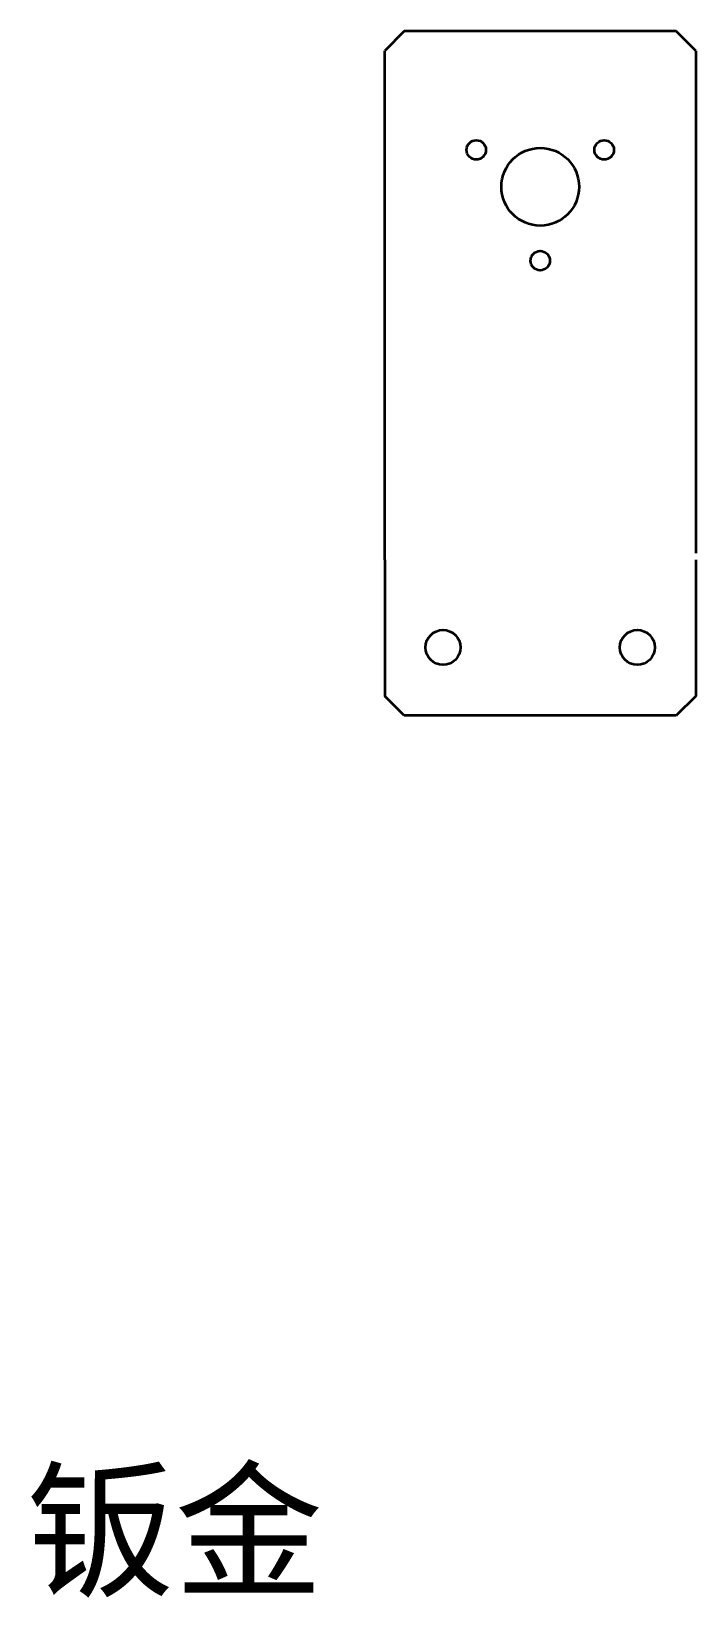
# Model space of a CAD drawing. Header units: inches. Extents: x 21 to 8642, y -3779 to 2137.
# Drawn here: x 6656 to 6826.9, y 632.1 to 1035 of the extents above; entities that cross this region are included whole.
import ezdxf

# ---------------------------------------------------------------- set-up
doc = ezdxf.new("R2010")
doc.units = ezdxf.units.IN
doc.header["$MEASUREMENT"] = 0
doc.styles.get("Standard").update_dxf_attribs({"font": 'txt', "bigfont": 'gbcbig.shx'})

msp = doc.modelspace()

# ---------------------------------------------------------------- linework, layer by layer
at = {"color": 7, "lineweight": 35}
for p, q in [((6751.886563775983, 1035.029474390883), (6746.886563775983, 1030.029474390883)), ((6821.886563775983, 1035.029474390883), (6751.886563775983, 1035.029474390883)), ((6826.886563775983, 1030.029474390883), (6821.886563775983, 1035.029474390883)), ((6746.886563775983, 899.0294743908835), (6746.886563775983, 1030.029474390883)), ((6826.886563775983, 1030.029474390883), (6826.886563775983, 900.7440040520887)), ((6746.886563775983, 899.0294743908835), (6746.886563775983, 864.0294743908835)), ((6826.886563775983, 899.0294743908835), (6826.886563775983, 864.0294743908835)), ((6751.886563775983, 859.0294743908835), (6746.886563775983, 864.0294743908835)), ((6826.886563775983, 864.0294743908835), (6821.886563775983, 859.0294743908835)), ((6821.886563775983, 859.0294743908835), (6751.886563775983, 859.0294743908835))]:
    msp.add_line(p, q, dxfattribs=at)
for centre, radius in [((6770.432095775972, 1004.529474390883), 2.499999999999997), ((6786.886563775983, 995.0294743908835), 9.999989035860015), ((6803.341030775986, 1004.529474390883), 2.500000000000002), ((6786.886563775983, 976.0294743908835), 2.499999999999997), ((6761.886563775983, 876.5294743908835), 4.499999999999994), ((6811.886563775983, 876.5294743908835), 4.499999999999994)]:
    msp.add_circle(centre, radius, dxfattribs=at)

# ---------------------------------------------------------------- texts
at = {"linetype": 'Continuous', "ltscale": 2, "insert": (6654.659885508629, 663.3281991714657), "char_height": 28, "width": 97.82244757481385, "attachment_point": 1}
msp.add_mtext('{\\fMicrosoft YaHei|b0|i0|c134|p34;\\C3;钣金}', dxfattribs=at)

doc.saveas('drawing.dxf')
